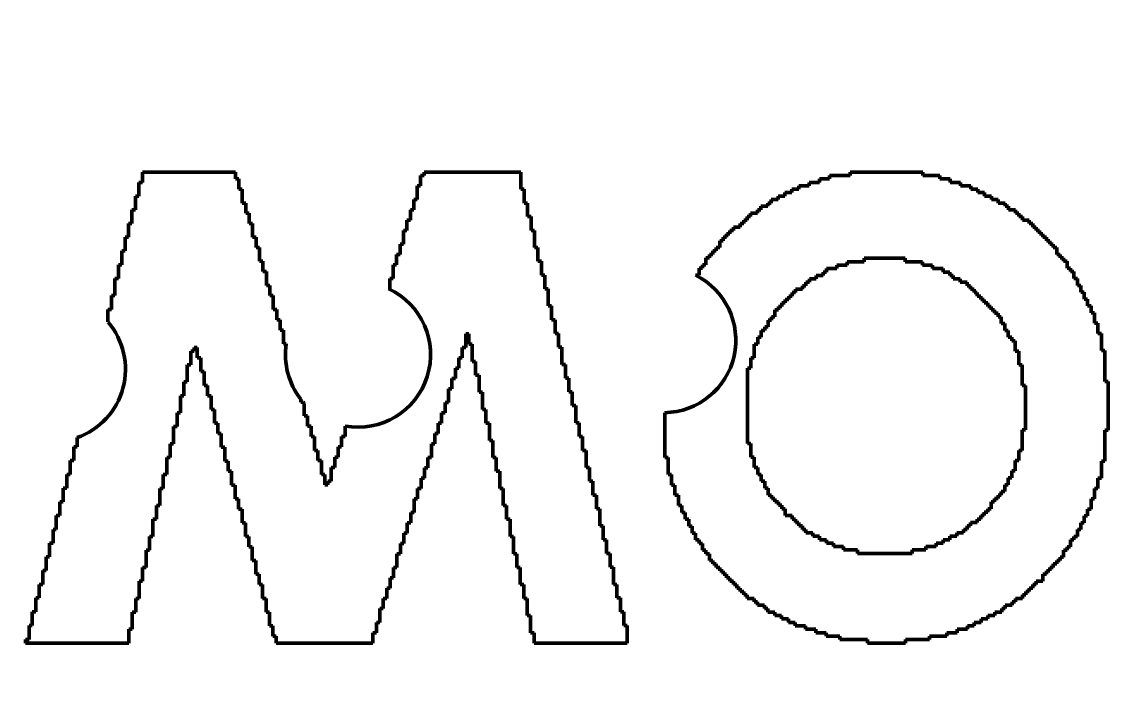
# Model space of a CAD drawing. Header units: millimetres. Extents: x 46 to 194, y 102 to 162.
# Drawn here: x 54.172 to 56.069, y 113.542 to 114.736 of the extents above; entities that cross this region are included whole.
import ezdxf

# ---------------------------------------------------------------- set-up
doc = ezdxf.new("R2010")
doc.units = ezdxf.units.MM
doc.header["$LTSCALE"] = 0.75
doc.layers.add('FD_Dimensions', color=7, linetype='Continuous', lineweight=25)
doc.layers.add('Visible', color=7, linetype='Continuous', lineweight=50)
doc.styles.get("Standard").update_dxf_attribs({"font": 'arial.ttf'})
doc.dimstyles.new('Dim-ISO-25', dxfattribs={"dimtxt": 2.5, "dimasz": 2.5, "dimexe": 1.5, "dimexo": 0, "dimgap": 1, "dimtad": 1, "dimzin": 4, "dimdsep": 46, "dimtxsty": 'Standard', "dimblk": 'OPEN90', "dimcen": 0, "dimazin": 1, "dimtp": 0.1, "dimtm": 0.1, "dimtfac": 0.72, "dimtmove": 0, "dimatfit": 3, "dimfxl": 1, "dimtzin": 4, "dimarcsym": 0})

# ---------------------------------------------------------------- blocks, each defined once
blk = doc.blocks.new('_Open90')
at = {"color": 0, "linetype": 'ByBlock', "lineweight": -2}
for p, q in [((-0.5, 0.5), (0, 0)), ((0, 0), (-1, 0)), ((0, 0), (-0.5, -0.5))]:
    blk.add_line(p, q, dxfattribs=at)
blk = doc.blocks.new('*D20')
at = {"layer": 'Defpoints', "color": 0, "transparency": 16777216}
for p in [(54.440882, 141.306712), (49.937409, 110.306519), (54.440882, 110.306519)]:
    blk.add_point(p, dxfattribs=at)
at = {"layer": 'FD_Dimensions', "color": 0, "lineweight": -2, "transparency": 16777216}
for p, q in [((54.440882, 141.306712), (48.437409, 141.306712)), ((49.937409, 138.806712), (49.937409, 112.806519)), ((54.440882, 110.306519), (48.437409, 110.306519))]:
    blk.add_line(p, q, dxfattribs=at)
at = {"layer": 'FD_Dimensions', "color": 0, "lineweight": -2, "transparency": 16777216, "xscale": 2.5, "yscale": 2.5, "zscale": 2.5}
for p, rotation in [((49.937409, 141.306712), 90), ((49.937409, 110.306519), 270)]:
    blk.add_blockref('_Open90', p, dxfattribs=dict(at, rotation=rotation))
at = {"layer": 'FD_Dimensions', "color": 0, "transparency": 16777216, "insert": (47.659291, 125.806615), "char_height": 2.5, "attachment_point": 5, "rotation": 90}
blk.add_mtext('31.00mm', dxfattribs=at)

msp = doc.modelspace()

# ---------------------------------------------------------------- linework, layer by layer
at = {"layer": 'Visible'}
for p, q in [((54.3825, 114.4731), (54.545, 114.4731)), ((54.3825, 114.4551), (54.3825, 114.4731)), ((54.545, 114.4731), (54.545, 114.4612)), ((54.8745, 114.4731), (55.0431, 114.4731)), ((54.8745, 114.467), (54.8745, 114.4731)), ((55.0431, 114.4731), (55.0431, 114.4432)), ((55.6184, 114.4731), (55.7452, 114.4731)), ((55.6184, 114.467), (55.6184, 114.4731)), ((55.7452, 114.4731), (55.7452, 114.467)), ((54.3764, 114.4551), (54.3825, 114.4551)), ((54.3764, 114.4312), (54.3764, 114.4551)), ((54.545, 114.4612), (54.5511, 114.4612)), ((54.5511, 114.4612), (54.5511, 114.4432)), ((54.8684, 114.467), (54.8745, 114.467)), ((54.8684, 114.449), (54.8684, 114.467)), ((55.5465, 114.4551), (55.5646, 114.4551)), ((55.5465, 114.449), (55.5465, 114.4551)), ((55.5646, 114.4612), (55.5824, 114.4612)), ((55.5646, 114.4551), (55.5646, 114.4612)), ((55.5824, 114.467), (55.6184, 114.467)), ((55.5824, 114.4612), (55.5824, 114.467)), ((55.7452, 114.467), (55.7751, 114.467)), ((55.7751, 114.467), (55.7751, 114.4612)), ((55.7751, 114.4612), (55.7932, 114.4612)), ((55.7932, 114.4612), (55.7932, 114.4551)), ((55.7932, 114.4551), (55.811, 114.4551)), ((55.811, 114.4551), (55.811, 114.449)), ((54.5511, 114.4432), (54.557, 114.4432)), ((54.557, 114.4432), (54.557, 114.419)), ((54.8625, 114.449), (54.8684, 114.449)), ((54.8625, 114.4251), (54.8625, 114.449)), ((55.0431, 114.4432), (55.049, 114.4432)), ((55.049, 114.4432), (55.049, 114.419)), ((55.5044, 114.4371), (55.5166, 114.4371)), ((55.5044, 114.4312), (55.5044, 114.4371)), ((55.5166, 114.4432), (55.5285, 114.4432)), ((55.5166, 114.4371), (55.5166, 114.4432)), ((55.5285, 114.449), (55.5465, 114.449)), ((55.5285, 114.4432), (55.5285, 114.449)), ((55.811, 114.449), (55.829, 114.449)), ((55.829, 114.449), (55.829, 114.4432)), ((55.829, 114.4432), (55.8412, 114.4432)), ((55.8412, 114.4432), (55.8412, 114.4371)), ((55.8412, 114.4371), (55.8531, 114.4371)), ((55.8531, 114.4371), (55.8531, 114.4312)), ((54.3705, 114.4312), (54.3764, 114.4312)), ((54.3705, 114.4071), (54.3705, 114.4312)), ((54.557, 114.419), (54.5631, 114.419)), ((54.5631, 114.419), (54.5631, 114.401)), ((54.8564, 114.4251), (54.8625, 114.4251)), ((54.8564, 114.4071), (54.8564, 114.4251)), ((55.049, 114.419), (55.0551, 114.419)), ((55.0551, 114.419), (55.0551, 114.3952)), ((55.4744, 114.419), (55.4805, 114.419)), ((55.4744, 114.4132), (55.4744, 114.419)), ((55.4805, 114.4251), (55.4924, 114.4251)), ((55.4805, 114.419), (55.4805, 114.4251)), ((55.4924, 114.4312), (55.5044, 114.4312)), ((55.4924, 114.4251), (55.4924, 114.4312)), ((55.8531, 114.4312), (55.8651, 114.4312)), ((55.8651, 114.4312), (55.8651, 114.4251)), ((55.8651, 114.4251), (55.877, 114.4251)), ((55.877, 114.4251), (55.877, 114.419)), ((55.877, 114.419), (55.8889, 114.419)), ((55.8889, 114.419), (55.8889, 114.4132)), ((54.3644, 114.4071), (54.3705, 114.4071)), ((54.3644, 114.3832), (54.3644, 114.4071)), ((54.5631, 114.401), (54.5692, 114.401)), ((54.5692, 114.401), (54.5692, 114.3832)), ((54.8506, 114.4071), (54.8564, 114.4071)), ((54.8506, 114.3891), (54.8506, 114.4071)), ((55.4444, 114.401), (55.4564, 114.401)), ((55.4444, 114.3952), (55.4444, 114.401)), ((55.4564, 114.4071), (55.4625, 114.4071)), ((55.4564, 114.401), (55.4564, 114.4071)), ((55.4625, 114.4132), (55.4744, 114.4132)), ((55.4625, 114.4071), (55.4625, 114.4132)), ((55.8889, 114.4132), (55.895, 114.4132)), ((55.895, 114.4132), (55.895, 114.4071)), ((55.895, 114.4071), (55.907, 114.4071)), ((55.907, 114.4071), (55.907, 114.401)), ((55.907, 114.401), (55.9131, 114.401)), ((55.9131, 114.401), (55.9131, 114.3952)), ((54.3583, 114.3832), (54.3644, 114.3832)), ((54.3583, 114.3591), (54.3583, 114.3832)), ((54.5692, 114.3832), (54.575, 114.3832)), ((54.575, 114.3832), (54.575, 114.3591)), ((54.8445, 114.3891), (54.8506, 114.3891)), ((54.8445, 114.371), (54.8445, 114.3891)), ((55.0551, 114.3952), (55.0612, 114.3952)), ((55.0612, 114.3952), (55.0612, 114.371)), ((55.4264, 114.3832), (55.4325, 114.3832)), ((55.4264, 114.3771), (55.4264, 114.3832)), ((55.4325, 114.3891), (55.4383, 114.3891)), ((55.4325, 114.3832), (55.4325, 114.3891)), ((55.4383, 114.3952), (55.4444, 114.3952)), ((55.4383, 114.3891), (55.4383, 114.3952)), ((55.9131, 114.3952), (55.9192, 114.3952)), ((55.9192, 114.3952), (55.9192, 114.3891)), ((55.9192, 114.3891), (55.9311, 114.3891)), ((55.9311, 114.3891), (55.9311, 114.3832)), ((55.9311, 114.3832), (55.9372, 114.3832)), ((55.9372, 114.3832), (55.9372, 114.3771)), ((54.3525, 114.3591), (54.3583, 114.3591)), ((54.3525, 114.3352), (54.3525, 114.3591)), ((54.575, 114.3591), (54.5811, 114.3591)), ((54.5811, 114.3591), (54.5811, 114.3411)), ((54.8384, 114.371), (54.8445, 114.371)), ((54.8384, 114.3471), (54.8384, 114.371)), ((55.0612, 114.371), (55.067, 114.371)), ((55.067, 114.371), (55.067, 114.3411)), ((55.3964, 114.3591), (55.4025, 114.3591)), ((55.3964, 114.3532), (55.3964, 114.3591)), ((55.4025, 114.3652), (55.4084, 114.3652)), ((55.4025, 114.3591), (55.4025, 114.3652)), ((55.4084, 114.371), (55.4145, 114.371)), ((55.4084, 114.3652), (55.4084, 114.371)), ((55.4145, 114.3771), (55.4264, 114.3771)), ((55.4145, 114.371), (55.4145, 114.3771)), ((55.9372, 114.3771), (55.943, 114.3771)), ((55.943, 114.3771), (55.943, 114.371)), ((55.943, 114.371), (55.9491, 114.371)), ((55.9491, 114.371), (55.9491, 114.3652)), ((55.9491, 114.3652), (55.955, 114.3652)), ((55.955, 114.3652), (55.955, 114.3591)), ((55.955, 114.3591), (55.9611, 114.3591)), ((55.9611, 114.3591), (55.9611, 114.3532)), ((54.5811, 114.3411), (54.5869, 114.3411)), ((54.5869, 114.3411), (54.5869, 114.3172)), ((54.8326, 114.3471), (54.8384, 114.3471)), ((54.8326, 114.3291), (54.8326, 114.3471)), ((55.067, 114.3411), (55.0731, 114.3411)), ((55.0731, 114.3411), (55.0731, 114.3172)), ((55.3845, 114.3411), (55.3906, 114.3411)), ((55.3845, 114.3352), (55.3845, 114.3411)), ((55.3906, 114.3532), (55.3964, 114.3532)), ((55.3906, 114.3411), (55.3906, 114.3532)), ((55.9611, 114.3532), (55.9672, 114.3532)), ((55.9672, 114.3532), (55.9672, 114.3471)), ((55.9672, 114.3471), (55.973, 114.3471)), ((55.973, 114.3471), (55.973, 114.3411)), ((55.973, 114.3411), (55.9791, 114.3411)), ((55.9791, 114.3411), (55.9791, 114.3291)), ((54.3464, 114.3352), (54.3525, 114.3352)), ((54.3464, 114.3111), (54.3464, 114.3352)), ((54.8265, 114.3291), (54.8326, 114.3291)), ((54.8265, 114.3111), (54.8265, 114.3291)), ((55.3665, 114.323), (55.3726, 114.323)), ((55.3665, 114.3111), (55.3665, 114.323)), ((55.3726, 114.3291), (55.3784, 114.3291)), ((55.3726, 114.323), (55.3726, 114.3291)), ((55.3784, 114.3352), (55.3845, 114.3352)), ((55.3784, 114.3291), (55.3784, 114.3352)), ((55.6431, 114.3225), (55.6431, 114.3164)), ((55.7144, 114.3225), (55.6431, 114.3225)), ((55.7144, 114.3164), (55.7144, 114.3225)), ((55.9791, 114.3291), (55.9849, 114.3291)), ((55.9849, 114.3291), (55.9849, 114.323)), ((55.9849, 114.323), (55.991, 114.323)), ((55.991, 114.323), (55.991, 114.3172)), ((54.3406, 114.3111), (54.3464, 114.3111)), ((54.3406, 114.2872), (54.3406, 114.3111)), ((54.5869, 114.3172), (54.593, 114.3172)), ((54.593, 114.3172), (54.593, 114.2991)), ((54.8204, 114.3111), (54.8265, 114.3111)), ((54.8204, 114.2872), (54.8204, 114.3111)), ((55.0731, 114.3172), (55.0792, 114.3172)), ((55.0792, 114.3172), (55.0792, 114.2931)), ((55.3545, 114.305), (55.3604, 114.305)), ((55.3545, 114.2931), (55.3545, 114.305)), ((55.3604, 114.3111), (55.3665, 114.3111)), ((55.3604, 114.305), (55.3604, 114.3111)), ((55.577, 114.3045), (55.577, 114.2984)), ((55.5951, 114.3045), (55.577, 114.3045)), ((55.5951, 114.3106), (55.5951, 114.3045)), ((55.6131, 114.3106), (55.5951, 114.3106)), ((55.6131, 114.3164), (55.6131, 114.3106)), ((55.6431, 114.3164), (55.6131, 114.3164)), ((55.7444, 114.3164), (55.7144, 114.3164)), ((55.7444, 114.3106), (55.7444, 114.3164)), ((55.7624, 114.3106), (55.7444, 114.3106)), ((55.7624, 114.3045), (55.7624, 114.3106)), ((55.7805, 114.3045), (55.7624, 114.3045)), ((55.7805, 114.2984), (55.7805, 114.3045)), ((55.991, 114.3172), (55.9971, 114.3172)), ((55.9971, 114.3172), (55.9971, 114.305)), ((55.9971, 114.305), (56.003, 114.305)), ((56.003, 114.305), (56.003, 114.2991)), ((54.3345, 114.2872), (54.3406, 114.2872)), ((54.3345, 114.2572), (54.3345, 114.2872)), ((54.593, 114.2991), (54.5991, 114.2991)), ((54.5991, 114.2991), (54.5991, 114.275)), ((54.8145, 114.2872), (54.8204, 114.2872)), ((54.8145, 114.2692), (54.8145, 114.2872)), ((55.0792, 114.2931), (55.085, 114.2931)), ((55.085, 114.2931), (55.085, 114.2692)), ((55.3484, 114.2931), (55.3545, 114.2931)), ((55.3484, 114.293), (55.3484, 114.2931)), ((55.5471, 114.2864), (55.5471, 114.2806)), ((55.559, 114.2864), (55.5471, 114.2864)), ((55.559, 114.2925), (55.559, 114.2864)), ((55.5712, 114.2925), (55.559, 114.2925)), ((55.5712, 114.2984), (55.5712, 114.2925)), ((55.577, 114.2984), (55.5712, 114.2984)), ((55.7924, 114.2984), (55.7805, 114.2984)), ((55.7924, 114.2925), (55.7924, 114.2984)), ((55.7985, 114.2925), (55.7924, 114.2925)), ((55.7985, 114.2864), (55.7985, 114.2925)), ((55.8105, 114.2864), (55.7985, 114.2864)), ((55.8105, 114.2806), (55.8105, 114.2864)), ((56.003, 114.2991), (56.0091, 114.2991)), ((56.0091, 114.2991), (56.0091, 114.2872)), ((56.0091, 114.2872), (56.0152, 114.2872)), ((56.0152, 114.2872), (56.0152, 114.275)), ((54.5991, 114.275), (54.605, 114.275)), ((54.605, 114.275), (54.605, 114.2572)), ((54.8123, 114.2692), (54.8145, 114.2692)), ((55.085, 114.2692), (55.0911, 114.2692)), ((55.0911, 114.2692), (55.0911, 114.2392)), ((55.5232, 114.2684), (55.5232, 114.2626)), ((55.5351, 114.2684), (55.5232, 114.2684)), ((55.5351, 114.2745), (55.5351, 114.2684)), ((55.541, 114.2745), (55.5351, 114.2745)), ((55.541, 114.2806), (55.541, 114.2745)), ((55.5471, 114.2806), (55.541, 114.2806)), ((55.8224, 114.2806), (55.8105, 114.2806)), ((55.8224, 114.2745), (55.8224, 114.2806)), ((55.8285, 114.2745), (55.8224, 114.2745)), ((55.8285, 114.2684), (55.8285, 114.2745)), ((55.8346, 114.2684), (55.8285, 114.2684)), ((55.8346, 114.2626), (55.8346, 114.2684)), ((56.0152, 114.275), (56.021, 114.275)), ((56.021, 114.275), (56.021, 114.2631)), ((54.3284, 114.2572), (54.3345, 114.2572)), ((54.3284, 114.2331), (54.3284, 114.2572)), ((54.605, 114.2572), (54.6111, 114.2572)), ((54.6111, 114.2572), (54.6111, 114.2331)), ((55.5051, 114.2506), (55.5051, 114.2445)), ((55.511, 114.2506), (55.5051, 114.2506)), ((55.511, 114.2565), (55.511, 114.2506)), ((55.5171, 114.2565), (55.511, 114.2565)), ((55.5171, 114.2626), (55.5171, 114.2565)), ((55.5232, 114.2626), (55.5171, 114.2626)), ((55.8404, 114.2626), (55.8346, 114.2626)), ((55.8404, 114.2565), (55.8404, 114.2626)), ((55.8465, 114.2565), (55.8404, 114.2565)), ((55.8465, 114.2506), (55.8465, 114.2565)), ((55.8524, 114.2506), (55.8465, 114.2506)), ((55.8524, 114.2445), (55.8524, 114.2506)), ((56.021, 114.2631), (56.0271, 114.2631)), ((56.0271, 114.2631), (56.0271, 114.2511)), ((56.0271, 114.2511), (56.033, 114.2511)), ((56.033, 114.2511), (56.033, 114.2392)), ((54.3225, 114.2331), (54.3284, 114.2331)), ((54.3225, 114.2112), (54.3225, 114.2331)), ((54.6111, 114.2331), (54.6172, 114.2331)), ((54.6172, 114.2331), (54.6172, 114.2151)), ((55.0911, 114.2392), (55.097, 114.2392)), ((55.097, 114.2392), (55.097, 114.2151)), ((55.4871, 114.2326), (55.4871, 114.2204)), ((55.4932, 114.2326), (55.4871, 114.2326)), ((55.4932, 114.2384), (55.4932, 114.2326)), ((55.499, 114.2384), (55.4932, 114.2384)), ((55.499, 114.2445), (55.499, 114.2384)), ((55.5051, 114.2445), (55.499, 114.2445)), ((55.8585, 114.2445), (55.8524, 114.2445)), ((55.8585, 114.2384), (55.8585, 114.2445)), ((55.8646, 114.2384), (55.8585, 114.2384)), ((55.8646, 114.2326), (55.8646, 114.2384)), ((55.8704, 114.2326), (55.8646, 114.2326)), ((55.8704, 114.2265), (55.8704, 114.2326)), ((55.8765, 114.2265), (55.8704, 114.2265)), ((55.8765, 114.2204), (55.8765, 114.2265)), ((56.033, 114.2392), (56.0391, 114.2392)), ((56.0391, 114.2392), (56.0391, 114.227)), ((56.0391, 114.227), (56.0451, 114.227)), ((56.0451, 114.227), (56.0451, 114.2092)), ((54.6172, 114.2151), (54.623, 114.2151)), ((54.623, 114.2151), (54.623, 114.197)), ((55.097, 114.2151), (55.1031, 114.2151)), ((55.1031, 114.2151), (55.1031, 114.1912)), ((55.4752, 114.2146), (55.4752, 114.2026)), ((55.481, 114.2146), (55.4752, 114.2146)), ((55.481, 114.2204), (55.481, 114.2146)), ((55.4871, 114.2204), (55.481, 114.2204)), ((55.8823, 114.2204), (55.8765, 114.2204)), ((55.8823, 114.2085), (55.8823, 114.2204)), ((55.8884, 114.2085), (55.8823, 114.2085)), ((55.8884, 114.1965), (55.8884, 114.2085)), ((56.0451, 114.2092), (56.051, 114.2092)), ((56.051, 114.2092), (56.051, 114.1912)), ((54.623, 114.197), (54.6291, 114.197)), ((54.6291, 114.197), (54.6291, 114.1732)), ((54.9471, 114.1904), (54.9471, 114.1666)), ((54.9524, 114.1904), (54.9471, 114.1904)), ((54.9524, 114.1724), (54.9524, 114.1904)), ((55.1031, 114.1912), (55.1092, 114.1912)), ((55.1092, 114.1912), (55.1092, 114.1671)), ((55.463, 114.1965), (55.463, 114.1846)), ((55.4691, 114.1965), (55.463, 114.1965)), ((55.4691, 114.2026), (55.4691, 114.1965)), ((55.4752, 114.2026), (55.4691, 114.2026)), ((55.8945, 114.1965), (55.8884, 114.1965)), ((55.8945, 114.1846), (55.8945, 114.1965)), ((56.051, 114.1912), (56.0571, 114.1912)), ((56.0571, 114.1912), (56.0571, 114.1612)), ((54.6291, 114.1732), (54.6338, 114.1732)), ((54.9585, 114.1724), (54.9524, 114.1724)), ((54.9585, 114.1424), (54.9585, 114.1724)), ((55.451, 114.1724), (55.451, 114.1485)), ((55.4571, 114.1724), (55.451, 114.1724)), ((55.4571, 114.1846), (55.4571, 114.1724)), ((55.463, 114.1846), (55.4571, 114.1846)), ((55.9004, 114.1846), (55.8945, 114.1846)), ((55.9004, 114.1785), (55.9004, 114.1846)), ((55.9065, 114.1785), (55.9004, 114.1785)), ((55.9065, 114.1605), (55.9065, 114.1785)), ((54.467, 114.1605), (54.467, 114.1366)), ((54.4731, 114.1605), (54.467, 114.1605)), ((54.4731, 114.1666), (54.4731, 114.1605)), ((54.4785, 114.1666), (54.4731, 114.1666)), ((54.4785, 114.1485), (54.4785, 114.1666)), ((54.941, 114.1666), (54.941, 114.1485)), ((54.9471, 114.1666), (54.941, 114.1666)), ((55.1092, 114.1671), (55.115, 114.1671)), ((55.115, 114.1671), (55.115, 114.1371)), ((55.9126, 114.1605), (55.9065, 114.1605)), ((55.9126, 114.1366), (55.9126, 114.1605)), ((56.0571, 114.1612), (56.0632, 114.1612)), ((56.0632, 114.1612), (56.0632, 114.1071)), ((54.4609, 114.1366), (54.4609, 114.1066)), ((54.467, 114.1366), (54.4609, 114.1366)), ((54.4846, 114.1485), (54.4785, 114.1485)), ((54.4846, 114.1246), (54.4846, 114.1485)), ((54.9352, 114.1485), (54.9352, 114.1305)), ((54.941, 114.1485), (54.9352, 114.1485)), ((54.9644, 114.1424), (54.9585, 114.1424)), ((54.9644, 114.1185), (54.9644, 114.1424)), ((55.115, 114.1371), (55.1211, 114.1371)), ((55.1211, 114.1371), (55.1211, 114.1132)), ((55.4449, 114.1485), (55.4449, 114.1305)), ((55.451, 114.1485), (55.4449, 114.1485)), ((55.9184, 114.1366), (55.9126, 114.1366)), ((55.9184, 114.1005), (55.9184, 114.1366)), ((54.4904, 114.1246), (54.4846, 114.1246)), ((54.4904, 114.1005), (54.4904, 114.1246)), ((54.923, 114.1125), (54.923, 114.0944)), ((54.9291, 114.1125), (54.923, 114.1125)), ((54.9291, 114.1305), (54.9291, 114.1125)), ((54.9352, 114.1305), (54.9291, 114.1305)), ((54.9705, 114.1185), (54.9644, 114.1185)), ((54.9705, 114.0886), (54.9705, 114.1185)), ((55.1211, 114.1132), (55.1269, 114.1132)), ((55.1269, 114.1132), (55.1269, 114.0891)), ((55.4391, 114.1305), (55.4391, 113.9992)), ((55.4449, 114.1305), (55.4391, 114.1305)), ((54.4551, 114.1066), (54.4551, 114.0825)), ((54.4609, 114.1066), (54.4551, 114.1066)), ((54.4965, 114.1005), (54.4904, 114.1005)), ((54.4965, 114.0825), (54.4965, 114.1005)), ((54.9171, 114.0944), (54.9171, 114.0705)), ((54.923, 114.0944), (54.9171, 114.0944)), ((55.9245, 114.1005), (55.9184, 114.1005)), ((55.9245, 114.023), (55.9245, 114.1005)), ((56.0632, 114.1071), (56.069, 114.1071)), ((56.069, 114.1071), (56.069, 114.0225)), ((54.449, 114.0825), (54.449, 114.0525)), ((54.4551, 114.0825), (54.449, 114.0825)), ((54.5026, 114.0825), (54.4965, 114.0825)), ((54.5026, 114.0586), (54.5026, 114.0825)), ((54.6591, 114.0763), (54.6591, 114.0711)), ((54.9766, 114.0886), (54.9705, 114.0886)), ((54.9766, 114.0586), (54.9766, 114.0886)), ((55.1269, 114.0891), (55.133, 114.0891)), ((55.133, 114.0891), (55.133, 114.0652)), ((54.5084, 114.0586), (54.5026, 114.0586)), ((54.5084, 114.0345), (54.5084, 114.0586)), ((54.6591, 114.0711), (54.6634, 114.0711)), ((54.6652, 114.0691), (54.6652, 114.0472)), ((54.911, 114.0705), (54.911, 114.0525)), ((54.9171, 114.0705), (54.911, 114.0705)), ((54.9824, 114.0586), (54.9766, 114.0586)), ((54.9824, 114.0345), (54.9824, 114.0586)), ((55.133, 114.0652), (55.1391, 114.0652)), ((55.1391, 114.0652), (55.1391, 114.0352)), ((54.4432, 114.0525), (54.4432, 114.0286)), ((54.449, 114.0525), (54.4432, 114.0525)), ((54.6652, 114.0472), (54.671, 114.0472)), ((54.671, 114.0472), (54.671, 114.0291)), ((54.9049, 114.0525), (54.9049, 114.0345)), ((54.911, 114.0525), (54.9049, 114.0525)), ((55.2946, 113.9745), (55.2946, 114.0528)), ((54.4371, 114.0286), (54.4371, 113.9984)), ((54.4432, 114.0286), (54.4371, 114.0286)), ((54.5145, 114.0345), (54.5084, 114.0345)), ((54.5145, 114.0164), (54.5145, 114.0345)), ((54.671, 114.0291), (54.6771, 114.0291)), ((54.6771, 114.0291), (54.6771, 114.0111)), ((54.7365, 114.0111), (54.7365, 114.0294)), ((54.8991, 114.0345), (54.8991, 114.0164)), ((54.9049, 114.0345), (54.8991, 114.0345)), ((54.9885, 114.0345), (54.9824, 114.0345)), ((54.9885, 114.0045), (54.9885, 114.0345)), ((55.1391, 114.0352), (55.145, 114.0352)), ((55.145, 114.0352), (55.145, 114.0111)), ((55.9184, 114.023), (55.9245, 114.023)), ((55.9184, 113.987), (55.9184, 114.023)), ((56.0632, 114.0225), (56.0632, 113.9684)), ((56.069, 114.0225), (56.0632, 114.0225)), ((54.2684, 113.9931), (54.2684, 114.0092)), ((54.431, 113.9984), (54.431, 113.9745)), ((54.4371, 113.9984), (54.431, 113.9984)), ((54.5204, 114.0164), (54.5145, 114.0164)), ((54.5204, 113.9926), (54.5204, 114.0164)), ((54.6771, 114.0111), (54.6829, 114.0111)), ((54.6829, 114.0111), (54.6829, 113.987)), ((54.7304, 114.0111), (54.7365, 114.0111)), ((54.7304, 113.9931), (54.7304, 114.0111)), ((54.8872, 113.9984), (54.8872, 113.9745)), ((54.893, 113.9984), (54.8872, 113.9984)), ((54.893, 114.0164), (54.893, 113.9984)), ((54.8991, 114.0164), (54.893, 114.0164)), ((54.9943, 114.0045), (54.9885, 114.0045)), ((54.9943, 113.9745), (54.9943, 114.0045)), ((55.145, 114.0111), (55.1511, 114.0111)), ((55.1511, 114.0111), (55.1511, 113.987)), ((55.4391, 113.9992), (55.4449, 113.9992)), ((55.4449, 113.9992), (55.4449, 113.975)), ((54.2626, 113.9931), (54.2684, 113.9931)), ((54.2626, 113.9692), (54.2626, 113.9931)), ((54.5265, 113.9926), (54.5204, 113.9926)), ((54.5265, 113.9684), (54.5265, 113.9926)), ((54.6829, 113.987), (54.689, 113.987)), ((54.689, 113.987), (54.689, 113.9692)), ((54.7246, 113.9931), (54.7304, 113.9931)), ((54.7246, 113.975), (54.7246, 113.9931)), ((55.1511, 113.987), (55.1572, 113.987)), ((55.1572, 113.987), (55.1572, 113.957)), ((55.9126, 113.987), (55.9184, 113.987)), ((55.9126, 113.9692), (55.9126, 113.987)), ((54.2565, 113.9692), (54.2626, 113.9692)), ((54.2565, 113.9451), (54.2565, 113.9692)), ((54.4251, 113.9745), (54.4251, 113.9446)), ((54.431, 113.9745), (54.4251, 113.9745)), ((54.5326, 113.9684), (54.5265, 113.9684)), ((54.5326, 113.9504), (54.5326, 113.9684)), ((54.689, 113.9692), (54.6951, 113.9692)), ((54.6951, 113.9692), (54.6951, 113.9451)), ((54.7185, 113.975), (54.7246, 113.975)), ((54.7185, 113.957), (54.7185, 113.975)), ((54.8811, 113.9745), (54.8811, 113.9565)), ((54.8872, 113.9745), (54.8811, 113.9745)), ((55.0004, 113.9745), (54.9943, 113.9745)), ((55.0004, 113.9504), (55.0004, 113.9745)), ((55.3004, 113.9745), (55.2946, 113.9745)), ((55.3004, 113.9446), (55.3004, 113.9745)), ((55.4449, 113.975), (55.451, 113.975)), ((55.451, 113.975), (55.451, 113.957)), ((55.9065, 113.9692), (55.9126, 113.9692)), ((55.9065, 113.9512), (55.9065, 113.9692)), ((56.0571, 113.9684), (56.0571, 113.9385)), ((56.0632, 113.9684), (56.0571, 113.9684)), ((54.2504, 113.9451), (54.2565, 113.9451)), ((54.2504, 113.9212), (54.2504, 113.9451)), ((54.419, 113.9446), (54.419, 113.9204)), ((54.4251, 113.9446), (54.419, 113.9446)), ((54.5384, 113.9504), (54.5326, 113.9504)), ((54.5384, 113.9265), (54.5384, 113.9504)), ((54.6951, 113.9451), (54.701, 113.9451)), ((54.701, 113.9451), (54.701, 113.927)), ((54.7124, 113.957), (54.7185, 113.957)), ((54.7124, 113.9331), (54.7124, 113.957)), ((54.875, 113.9565), (54.875, 113.9385)), ((54.8811, 113.9565), (54.875, 113.9565)), ((55.0065, 113.9504), (55.0004, 113.9504)), ((55.0065, 113.9204), (55.0065, 113.9504)), ((55.1572, 113.957), (55.163, 113.957)), ((55.163, 113.957), (55.163, 113.9331)), ((55.3065, 113.9446), (55.3004, 113.9446)), ((55.3065, 113.9265), (55.3065, 113.9446)), ((55.451, 113.957), (55.4571, 113.957)), ((55.4571, 113.957), (55.4571, 113.9451)), ((55.4571, 113.9451), (55.463, 113.9451)), ((55.463, 113.9451), (55.463, 113.9331)), ((55.9004, 113.9512), (55.9065, 113.9512)), ((55.9004, 113.9392), (55.9004, 113.9512)), ((54.5445, 113.9265), (54.5384, 113.9265)), ((54.5445, 113.9026), (54.5445, 113.9265)), ((54.701, 113.927), (54.7066, 113.927)), ((54.7066, 113.9331), (54.7124, 113.9331)), ((54.7066, 113.927), (54.7066, 113.9331)), ((54.8691, 113.9385), (54.8691, 113.9204)), ((54.875, 113.9385), (54.8691, 113.9385)), ((55.163, 113.9331), (55.1691, 113.9331)), ((55.1691, 113.9331), (55.1691, 113.909)), ((55.3124, 113.9265), (55.3065, 113.9265)), ((55.3124, 113.9085), (55.3124, 113.9265)), ((55.463, 113.9331), (55.4691, 113.9331)), ((55.4691, 113.9331), (55.4691, 113.9212)), ((55.8884, 113.927), (55.8945, 113.927)), ((55.8884, 113.9151), (55.8884, 113.927)), ((55.8945, 113.9392), (55.9004, 113.9392)), ((55.8945, 113.927), (55.8945, 113.9392)), ((56.051, 113.9385), (56.051, 113.9204)), ((56.0571, 113.9385), (56.051, 113.9385)), ((54.2445, 113.9212), (54.2504, 113.9212)), ((54.2445, 113.8971), (54.2445, 113.9212)), ((54.4132, 113.9204), (54.4132, 113.8905)), ((54.419, 113.9204), (54.4132, 113.9204)), ((54.863, 113.9204), (54.863, 113.9026)), ((54.8691, 113.9204), (54.863, 113.9204)), ((55.0124, 113.9204), (55.0065, 113.9204)), ((55.0124, 113.8905), (55.0124, 113.9204)), ((55.1691, 113.909), (55.1752, 113.909)), ((55.1752, 113.909), (55.1752, 113.8851)), ((55.3185, 113.9085), (55.3124, 113.9085)), ((55.3185, 113.8905), (55.3185, 113.9085)), ((55.4691, 113.9212), (55.4752, 113.9212)), ((55.4752, 113.9212), (55.4752, 113.909)), ((55.4752, 113.909), (55.481, 113.909)), ((55.481, 113.909), (55.481, 113.9032)), ((55.8765, 113.909), (55.8823, 113.909)), ((55.8765, 113.9032), (55.8765, 113.909)), ((55.8823, 113.9151), (55.8884, 113.9151)), ((55.8823, 113.909), (55.8823, 113.9151)), ((56.0451, 113.9204), (56.0451, 113.9026)), ((56.051, 113.9204), (56.0451, 113.9204)), ((54.2384, 113.8971), (54.2445, 113.8971)), ((54.2384, 113.8732), (54.2384, 113.8971)), ((54.4071, 113.8905), (54.4071, 113.8666)), ((54.4132, 113.8905), (54.4071, 113.8905)), ((54.5504, 113.9026), (54.5445, 113.9026)), ((54.5504, 113.8846), (54.5504, 113.9026)), ((54.5565, 113.8846), (54.5504, 113.8846)), ((54.5565, 113.8605), (54.5565, 113.8846)), ((54.8572, 113.9026), (54.8572, 113.8785)), ((54.863, 113.9026), (54.8572, 113.9026)), ((55.0185, 113.8905), (55.0124, 113.8905)), ((55.0185, 113.8666), (55.0185, 113.8905)), ((55.1752, 113.8851), (55.181, 113.8851)), ((55.181, 113.8851), (55.181, 113.8552)), ((55.3246, 113.8905), (55.3185, 113.8905)), ((55.3246, 113.8785), (55.3246, 113.8905)), ((55.481, 113.9032), (55.4871, 113.9032)), ((55.4871, 113.9032), (55.4871, 113.8971)), ((55.4871, 113.8971), (55.4932, 113.8971)), ((55.4932, 113.8971), (55.4932, 113.8912)), ((55.4932, 113.8912), (55.499, 113.8912)), ((55.499, 113.8912), (55.499, 113.8851)), ((55.499, 113.8851), (55.5051, 113.8851)), ((55.5051, 113.8851), (55.5051, 113.8732)), ((55.8585, 113.8851), (55.8646, 113.8851)), ((55.8585, 113.879), (55.8585, 113.8851)), ((55.8646, 113.8971), (55.8704, 113.8971)), ((55.8646, 113.8851), (55.8646, 113.8971)), ((55.8704, 113.9032), (55.8765, 113.9032)), ((55.8704, 113.8971), (55.8704, 113.9032)), ((56.033, 113.8846), (56.033, 113.8724)), ((56.0391, 113.8846), (56.033, 113.8846)), ((56.0391, 113.9026), (56.0391, 113.8846)), ((56.0451, 113.9026), (56.0391, 113.9026)), ((54.2323, 113.8732), (54.2384, 113.8732)), ((54.2323, 113.8491), (54.2323, 113.8732)), ((54.401, 113.8666), (54.401, 113.8366)), ((54.4071, 113.8666), (54.401, 113.8666)), ((54.8511, 113.8785), (54.8511, 113.8605)), ((54.8572, 113.8785), (54.8511, 113.8785)), ((55.0246, 113.8666), (55.0185, 113.8666)), ((55.0246, 113.8366), (55.0246, 113.8666)), ((55.3304, 113.8785), (55.3246, 113.8785)), ((55.3304, 113.8666), (55.3304, 113.8785)), ((55.3365, 113.8666), (55.3304, 113.8666)), ((55.3365, 113.8544), (55.3365, 113.8666)), ((55.5051, 113.8732), (55.5171, 113.8732)), ((55.5171, 113.8732), (55.5171, 113.8671)), ((55.5171, 113.8671), (55.5232, 113.8671)), ((55.5232, 113.8671), (55.5232, 113.861)), ((55.8404, 113.8671), (55.8465, 113.8671)), ((55.8404, 113.861), (55.8404, 113.8671)), ((55.8465, 113.8732), (55.8524, 113.8732)), ((55.8465, 113.8671), (55.8465, 113.8732)), ((55.8524, 113.879), (55.8585, 113.879)), ((55.8524, 113.8732), (55.8524, 113.879)), ((56.0271, 113.8724), (56.0271, 113.8605)), ((56.033, 113.8724), (56.0271, 113.8724)), ((54.2265, 113.8491), (54.2323, 113.8491)), ((54.2265, 113.8252), (54.2265, 113.8491)), ((54.5626, 113.8605), (54.5565, 113.8605)), ((54.5626, 113.8366), (54.5626, 113.8605)), ((54.845, 113.8605), (54.845, 113.8425)), ((54.8511, 113.8605), (54.845, 113.8605)), ((55.181, 113.8552), (55.1871, 113.8552)), ((55.1871, 113.8552), (55.1871, 113.831)), ((55.3426, 113.8544), (55.3365, 113.8544)), ((55.3426, 113.8425), (55.3426, 113.8544)), ((55.5232, 113.861), (55.529, 113.861)), ((55.529, 113.861), (55.529, 113.8552)), ((55.529, 113.8552), (55.5351, 113.8552)), ((55.5351, 113.8552), (55.5351, 113.8491)), ((55.5351, 113.8491), (55.541, 113.8491)), ((55.541, 113.8491), (55.541, 113.8432)), ((55.8165, 113.8491), (55.8224, 113.8491)), ((55.8165, 113.8432), (55.8165, 113.8491)), ((55.8224, 113.8552), (55.8285, 113.8552)), ((55.8224, 113.8491), (55.8224, 113.8552)), ((55.8285, 113.861), (55.8404, 113.861)), ((55.8285, 113.8552), (55.8285, 113.861)), ((56.0152, 113.8486), (56.0152, 113.8366)), ((56.021, 113.8486), (56.0152, 113.8486)), ((56.021, 113.8605), (56.021, 113.8486)), ((56.0271, 113.8605), (56.021, 113.8605)), ((54.3952, 113.8366), (54.3952, 113.8125)), ((54.401, 113.8366), (54.3952, 113.8366)), ((54.5684, 113.8366), (54.5626, 113.8366)), ((54.5684, 113.8186), (54.5684, 113.8366)), ((54.8392, 113.8425), (54.8392, 113.8244)), ((54.845, 113.8425), (54.8392, 113.8425)), ((55.0304, 113.8366), (55.0246, 113.8366)), ((55.0304, 113.8066), (55.0304, 113.8366)), ((55.1871, 113.831), (55.193, 113.831)), ((55.193, 113.831), (55.193, 113.8071)), ((55.3484, 113.8425), (55.3426, 113.8425)), ((55.3484, 113.8305), (55.3484, 113.8425)), ((55.3545, 113.8305), (55.3484, 113.8305)), ((55.3545, 113.8244), (55.3545, 113.8305)), ((55.541, 113.8432), (55.5532, 113.8432)), ((55.5532, 113.8432), (55.5532, 113.8371)), ((55.5532, 113.8371), (55.5651, 113.8371)), ((55.5651, 113.8371), (55.5651, 113.831)), ((55.5651, 113.831), (55.577, 113.831)), ((55.577, 113.831), (55.577, 113.8252)), ((55.7805, 113.831), (55.7924, 113.831)), ((55.7805, 113.8252), (55.7805, 113.831)), ((55.7924, 113.8371), (55.8044, 113.8371)), ((55.7924, 113.831), (55.7924, 113.8371)), ((55.8044, 113.8432), (55.8165, 113.8432)), ((55.8044, 113.8371), (55.8044, 113.8432)), ((56.003, 113.8305), (56.003, 113.8186)), ((56.0091, 113.8305), (56.003, 113.8305)), ((56.0091, 113.8366), (56.0091, 113.8305)), ((56.0152, 113.8366), (56.0091, 113.8366)), ((54.2204, 113.8252), (54.2265, 113.8252)), ((54.2204, 113.8011), (54.2204, 113.8252)), ((54.3891, 113.8125), (54.3891, 113.7825)), ((54.3952, 113.8125), (54.3891, 113.8125)), ((54.5745, 113.8186), (54.5684, 113.8186)), ((54.5745, 113.7944), (54.5745, 113.8186)), ((54.8331, 113.8244), (54.8331, 113.8066)), ((54.8392, 113.8244), (54.8331, 113.8244)), ((55.3604, 113.8244), (55.3545, 113.8244)), ((55.3604, 113.8125), (55.3604, 113.8244)), ((55.3665, 113.8125), (55.3604, 113.8125)), ((55.3665, 113.8066), (55.3665, 113.8125)), ((55.577, 113.8252), (55.589, 113.8252)), ((55.589, 113.8252), (55.589, 113.8191)), ((55.589, 113.8191), (55.607, 113.8191)), ((55.607, 113.8191), (55.607, 113.8132)), ((55.607, 113.8132), (55.6311, 113.8132)), ((55.6311, 113.8132), (55.6311, 113.8071)), ((55.7264, 113.8071), (55.7264, 113.8132)), ((55.7264, 113.8132), (55.7505, 113.8132)), ((55.7505, 113.8191), (55.7685, 113.8191)), ((55.7505, 113.8132), (55.7505, 113.8191)), ((55.7685, 113.8252), (55.7805, 113.8252)), ((55.7685, 113.8191), (55.7685, 113.8252)), ((55.991, 113.8125), (55.991, 113.8005)), ((55.9971, 113.8125), (55.991, 113.8125)), ((55.9971, 113.8186), (55.9971, 113.8125)), ((56.003, 113.8186), (55.9971, 113.8186)), ((54.2146, 113.8011), (54.2204, 113.8011)), ((54.2146, 113.7772), (54.2146, 113.8011)), ((54.5806, 113.7944), (54.5745, 113.7944)), ((54.5806, 113.7706), (54.5806, 113.7944)), ((54.827, 113.8066), (54.827, 113.7825)), ((54.8331, 113.8066), (54.827, 113.8066)), ((55.0365, 113.8066), (55.0304, 113.8066)), ((55.0365, 113.7825), (55.0365, 113.8066)), ((55.193, 113.8071), (55.1991, 113.8071)), ((55.1991, 113.8071), (55.1991, 113.783)), ((55.3726, 113.8066), (55.3665, 113.8066)), ((55.3726, 113.7944), (55.3726, 113.8066)), ((55.3784, 113.7944), (55.3726, 113.7944)), ((55.3784, 113.7886), (55.3784, 113.7944)), ((55.6311, 113.8071), (55.7264, 113.8071)), ((55.9791, 113.7944), (55.9791, 113.7886)), ((55.9849, 113.7944), (55.9791, 113.7944)), ((55.9849, 113.8005), (55.9849, 113.7944)), ((55.991, 113.8005), (55.9849, 113.8005)), ((54.2085, 113.7772), (54.2146, 113.7772)), ((54.2085, 113.753), (54.2085, 113.7772)), ((54.383, 113.7825), (54.383, 113.7584)), ((54.3891, 113.7825), (54.383, 113.7825)), ((54.8211, 113.7825), (54.8211, 113.7645)), ((54.827, 113.7825), (54.8211, 113.7825)), ((55.0424, 113.7825), (55.0365, 113.7825)), ((55.0424, 113.7525), (55.0424, 113.7825)), ((55.1991, 113.783), (55.2052, 113.783)), ((55.2052, 113.783), (55.2052, 113.753)), ((55.3845, 113.7886), (55.3784, 113.7886)), ((55.3845, 113.7825), (55.3845, 113.7886)), ((55.3906, 113.7825), (55.3845, 113.7825)), ((55.3906, 113.7764), (55.3906, 113.7825)), ((55.3964, 113.7764), (55.3906, 113.7764)), ((55.3964, 113.7706), (55.3964, 113.7764)), ((55.9611, 113.7764), (55.9611, 113.7706)), ((55.9672, 113.7764), (55.9611, 113.7764)), ((55.9672, 113.7825), (55.9672, 113.7764)), ((55.973, 113.7825), (55.9672, 113.7825)), ((55.973, 113.7886), (55.973, 113.7825)), ((55.9791, 113.7886), (55.973, 113.7886)), ((54.2024, 113.753), (54.2085, 113.753)), ((54.2024, 113.7292), (54.2024, 113.753)), ((54.3771, 113.7584), (54.3771, 113.7284)), ((54.383, 113.7584), (54.3771, 113.7584)), ((54.5864, 113.7706), (54.5806, 113.7706)), ((54.5864, 113.7525), (54.5864, 113.7706)), ((54.5925, 113.7525), (54.5864, 113.7525)), ((54.5925, 113.7284), (54.5925, 113.7525)), ((54.815, 113.7645), (54.815, 113.7464)), ((54.8211, 113.7645), (54.815, 113.7645)), ((55.0485, 113.7525), (55.0424, 113.7525)), ((55.0485, 113.7284), (55.0485, 113.7525)), ((55.2052, 113.753), (55.211, 113.753)), ((55.211, 113.753), (55.211, 113.7292)), ((55.4025, 113.7706), (55.3964, 113.7706)), ((55.4025, 113.7645), (55.4025, 113.7706)), ((55.4084, 113.7645), (55.4025, 113.7645)), ((55.4084, 113.7584), (55.4084, 113.7645)), ((55.4145, 113.7584), (55.4084, 113.7584)), ((55.4145, 113.7525), (55.4145, 113.7584)), ((55.4206, 113.7525), (55.4145, 113.7525)), ((55.4206, 113.7464), (55.4206, 113.7525)), ((55.9372, 113.7525), (55.9372, 113.7464)), ((55.943, 113.7525), (55.9372, 113.7525)), ((55.943, 113.7584), (55.943, 113.7525)), ((55.955, 113.7584), (55.943, 113.7584)), ((55.955, 113.7706), (55.955, 113.7584)), ((55.9611, 113.7706), (55.955, 113.7706)), ((54.8092, 113.7464), (54.8092, 113.7284)), ((54.815, 113.7464), (54.8092, 113.7464)), ((55.4264, 113.7464), (55.4206, 113.7464)), ((55.4264, 113.7406), (55.4264, 113.7464)), ((55.4325, 113.7406), (55.4264, 113.7406)), ((55.4325, 113.7345), (55.4325, 113.7406)), ((55.4383, 113.7345), (55.4325, 113.7345)), ((55.4383, 113.7284), (55.4383, 113.7345)), ((55.9192, 113.7345), (55.9192, 113.7284)), ((55.925, 113.7345), (55.9192, 113.7345)), ((55.925, 113.7406), (55.925, 113.7345)), ((55.9311, 113.7406), (55.925, 113.7406)), ((55.9311, 113.7464), (55.9311, 113.7406)), ((55.9372, 113.7464), (55.9311, 113.7464)), ((54.1965, 113.7292), (54.2024, 113.7292)), ((54.1965, 113.705), (54.1965, 113.7292)), ((54.371, 113.7284), (54.371, 113.7045)), ((54.3771, 113.7284), (54.371, 113.7284)), ((54.5984, 113.7284), (54.5925, 113.7284)), ((54.5984, 113.7045), (54.5984, 113.7284)), ((54.8031, 113.7284), (54.8031, 113.7106)), ((54.8092, 113.7284), (54.8031, 113.7284)), ((55.0545, 113.7284), (55.0485, 113.7284)), ((55.0545, 113.6984), (55.0545, 113.7284)), ((55.211, 113.7292), (55.2171, 113.7292)), ((55.2171, 113.7292), (55.2171, 113.705)), ((55.4505, 113.7284), (55.4383, 113.7284)), ((55.4505, 113.7226), (55.4505, 113.7284)), ((55.4564, 113.7226), (55.4505, 113.7226)), ((55.4564, 113.7165), (55.4564, 113.7226)), ((55.4686, 113.7165), (55.4564, 113.7165)), ((55.4686, 113.7106), (55.4686, 113.7165)), ((55.8889, 113.7165), (55.8889, 113.7106)), ((55.9011, 113.7165), (55.8889, 113.7165)), ((55.9011, 113.7226), (55.9011, 113.7165)), ((55.907, 113.7226), (55.9011, 113.7226)), ((55.907, 113.7284), (55.907, 113.7226)), ((55.9192, 113.7284), (55.907, 113.7284)), ((54.1904, 113.705), (54.1965, 113.705)), ((54.1904, 113.6812), (54.1904, 113.705)), ((54.3649, 113.7045), (54.3649, 113.6746)), ((54.371, 113.7045), (54.3649, 113.7045)), ((54.6045, 113.7045), (54.5984, 113.7045)), ((54.6045, 113.6804), (54.6045, 113.7045)), ((54.797, 113.7106), (54.797, 113.6865)), ((54.8031, 113.7106), (54.797, 113.7106)), ((55.0604, 113.6984), (55.0545, 113.6984)), ((55.0604, 113.6685), (55.0604, 113.6984)), ((55.2171, 113.705), (55.2229, 113.705)), ((55.2229, 113.705), (55.2229, 113.6812)), ((55.4744, 113.7106), (55.4686, 113.7106)), ((55.4744, 113.7045), (55.4744, 113.7106)), ((55.4866, 113.7045), (55.4744, 113.7045)), ((55.4866, 113.6984), (55.4866, 113.7045)), ((55.4985, 113.6984), (55.4866, 113.6984)), ((55.4985, 113.6926), (55.4985, 113.6984)), ((55.859, 113.6984), (55.859, 113.6926)), ((55.8712, 113.6984), (55.859, 113.6984)), ((55.8712, 113.7045), (55.8712, 113.6984)), ((55.8831, 113.7045), (55.8712, 113.7045)), ((55.8831, 113.7106), (55.8831, 113.7045)), ((55.8889, 113.7106), (55.8831, 113.7106)), ((54.1846, 113.6812), (54.1904, 113.6812)), ((54.1846, 113.657), (54.1846, 113.6812)), ((54.6106, 113.6804), (54.6045, 113.6804)), ((54.6106, 113.6626), (54.6106, 113.6804)), ((54.7912, 113.6865), (54.7912, 113.6685)), ((54.797, 113.6865), (54.7912, 113.6865)), ((55.2229, 113.6812), (55.229, 113.6812)), ((55.229, 113.6812), (55.229, 113.6504)), ((55.5105, 113.6926), (55.4985, 113.6926)), ((55.5105, 113.6865), (55.5105, 113.6926)), ((55.5224, 113.6865), (55.5105, 113.6865)), ((55.5224, 113.6804), (55.5224, 113.6865)), ((55.5404, 113.6804), (55.5224, 113.6804)), ((55.5404, 113.6746), (55.5404, 113.6804)), ((55.8232, 113.6804), (55.8232, 113.6746)), ((55.8351, 113.6804), (55.8232, 113.6804)), ((55.8351, 113.6865), (55.8351, 113.6804)), ((55.847, 113.6865), (55.8351, 113.6865)), ((55.847, 113.6926), (55.847, 113.6865)), ((55.859, 113.6926), (55.847, 113.6926)), ((54.1785, 113.657), (54.1846, 113.657)), ((54.1785, 113.6504), (54.1785, 113.657)), ((54.3591, 113.6746), (54.3591, 113.6504)), ((54.3649, 113.6746), (54.3591, 113.6746)), ((54.6164, 113.6626), (54.6106, 113.6626)), ((54.6164, 113.6504), (54.6164, 113.6626)), ((54.7851, 113.6685), (54.7851, 113.6504)), ((54.7912, 113.6685), (54.7851, 113.6685)), ((55.0665, 113.6685), (55.0604, 113.6685)), ((55.0665, 113.6504), (55.0665, 113.6685)), ((55.5585, 113.6746), (55.5404, 113.6746)), ((55.5585, 113.6685), (55.5585, 113.6746)), ((55.5765, 113.6685), (55.5585, 113.6685)), ((55.5765, 113.6626), (55.5765, 113.6685)), ((55.6004, 113.6626), (55.5765, 113.6626)), ((55.6004, 113.6565), (55.6004, 113.6626)), ((55.7571, 113.6626), (55.7571, 113.6565)), ((55.7871, 113.6626), (55.7571, 113.6626)), ((55.7871, 113.6685), (55.7871, 113.6626)), ((55.8051, 113.6685), (55.7871, 113.6685)), ((55.8051, 113.6746), (55.8051, 113.6685)), ((55.8232, 113.6746), (55.8051, 113.6746)), ((54.3591, 113.6504), (54.1785, 113.6504)), ((54.7851, 113.6504), (54.6164, 113.6504)), ((55.229, 113.6504), (55.0665, 113.6504)), ((55.6484, 113.6565), (55.6004, 113.6565)), ((55.6484, 113.6504), (55.6484, 113.6565)), ((55.7152, 113.6504), (55.6484, 113.6504)), ((55.7152, 113.6565), (55.7152, 113.6504)), ((55.7571, 113.6565), (55.7152, 113.6565))]:
    msp.add_line(p, q, dxfattribs=at)
for centre, radius, start, end in [((55.292, 114.1795), 0.1267, 271.1459, 63.5859), ((54.7591, 114.1541), 0.1267, 259.7255, 65.2054), ((54.2263, 114.1287), 0.1267, 289.4298, 40.5787), ((54.7592, 114.1541), 0.1268, 171.3571, 217.8513), ((54.7614, 114.1561), 0.1297, 220.9534, 222.1245)]:
    msp.add_arc(centre, radius, start, end, dxfattribs=at)

# ---------------------------------------------------------------- dimensions: what is measured, and where the dimension line sits
at = {"layer": 'FD_Dimensions'}
dim = msp.add_aligned_dim(p1=(54.4409, 141.3067), p2=(54.4409, 110.3065), distance=-4.5035, dimstyle='Dim-ISO-25', override={"dimlfac": 1, "dimpost": 'mm', "dimclrd": 0, "dimclre": 0}, dxfattribs=at)
dim.commit()
dim.dimension.update_dxf_attribs({"geometry": '*D20', "text_midpoint": (47.6593, 125.8066)})

doc.saveas('drawing.dxf')
